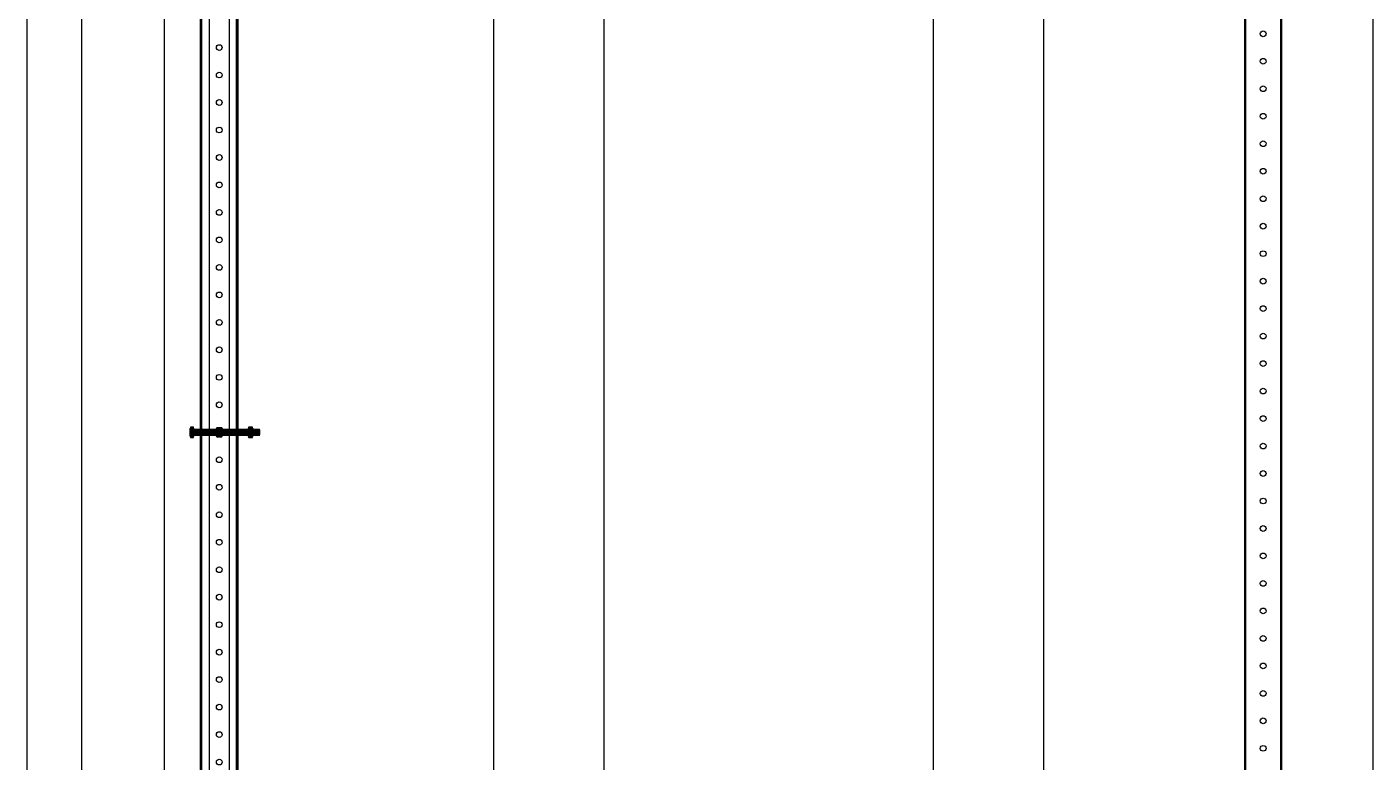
# Model space of a CAD drawing. Header units: millimetres. Extents: x -962357 to -591296, y -223672 to 59420.
# Drawn here: x -755055 to -753830, y -173644 to -172975 of the extents above; entities that cross this region are included whole.
import ezdxf

# ---------------------------------------------------------------- set-up
doc = ezdxf.new("R2010")
doc.units = ezdxf.units.MM
for name, color, linetype in [('000 - H A T C H', 8, 'Continuous'), ('000 - WIPEOUT', 250, 'Continuous'), ('001 - ASCESSORIES', 251, 'Continuous'), ('A04_TUBE SERIES', 2, 'Continuous'), ('A11_ALU.SOLID SHEET', 2, 'Continuous')]:
    doc.layers.add(name, color=color, linetype=linetype)
pattern_1 = [(110, (-0.5, 0), (-0.939693, -0.34202), []), (110, (-0.2012, 0.6409), (-0.939693, -0.34202), [1.25, -0.25, 0, -0.25])]

# ---------------------------------------------------------------- blocks, each defined once
blk = doc.blocks.new('*U4833')
blk.add_attdef('EXTR.OVL-LENGTH_', (-25, -59.1), '', height=5)
blk.add_wipeout([(-25, 25), (25, -25), (25, 2475), (-25, 2425)]).dxf.layer = '000 - WIPEOUT'
at = {"layer": 'A04_TUBE SERIES', "color": 0}
blk.add_lwpolyline([(-25, 25), (25, -25), (25, 2475), (-25, 2425)], close=True, dxfattribs=at)
blk = doc.blocks.new('*U4839')
at = {"layer": 'A04_TUBE SERIES', "color": 0, "linetype": 'ByBlock'}
blk.add_blockref('*U4833', (6873.5, 25), dxfattribs=at)
blk = doc.blocks.new('*U4853')
at = {"color": 3}
for points in [[(-875, 550), (875, 550), (875, 250), (-875, 250)], [(-875, 150), (875, 150), (875, -150), (-875, -150)], [(-875, -250), (875, -250), (875, -550), (-875, -550)]]:
    blk.add_wipeout(points, dxfattribs=at).dxf.layer = '000 - WIPEOUT'
at = {"layer": 'A11_ALU.SOLID SHEET', "color": 0, "linetype": 'ByBlock'}
for points in [[(-875, 250), (875, 250), (875, 550), (-875, 550)], [(-875, -150), (875, -150), (875, 150), (-875, 150)], [(-875, -550), (875, -550), (875, -250), (-875, -250)]]:
    blk.add_lwpolyline(points, close=True, dxfattribs=at)
blk = doc.blocks.new('*U4937')
at = {"layer": '001 - ASCESSORIES'}
blk.add_lwpolyline([(3687.5, 17), (1500, 17), (1500, -17), (3687.5, -17)], close=True, dxfattribs=at)
at = {"layer": '001 - ASCESSORIES', "color": 0}
blk.add_lwpolyline([(3687.5, 16.2), (1500, 16.2), (1500, -16.2), (3687.5, -16.2)], close=True, dxfattribs=at)
at = {"layer": '001 - ASCESSORIES'}
for centre in [(1550, 0), (1575, 0), (1600, 0), (1625, 0), (1650, 0), (1675, 0), (1700, 0), (1725, 0), (1750, 0), (1775, 0), (1800, 0), (1825, 0), (1850, 0), (1875, 0), (1900, 0), (1925, 0), (1950, 0), (1975, 0), (2000, 0), (2025, 0), (2050, 0), (2075, 0), (2100, 0), (2125, 0), (2150, 0), (2175, 0), (2200, 0)]:
    blk.add_circle(centre, 2.6, dxfattribs=at)
blk = doc.blocks.new('*U4939')
at = {"color": 6}
blk.add_wipeout([(1250, -17), (-1250, -17), (-1250, 17), (1250, 17)], dxfattribs=at).dxf.layer = '000 - WIPEOUT'
at = {"layer": '001 - ASCESSORIES', "color": 0, "linetype": 'ByBlock'}
for p, q in [((1250, 15.8), (-1250, 15.8)), ((1250, -15.8), (-1250, -15.8))]:
    blk.add_line(p, q, dxfattribs=at)
at = {"layer": '001 - ASCESSORIES', "color": 1}
blk.add_lwpolyline([(1250, 17), (1250, -17), (-1250, -17), (-1250, 17)], close=True, dxfattribs=at)
at = {"layer": '001 - ASCESSORIES', "color": 0, "linetype": 'ByBlock'}
for points in [[(-1250, 17), (-1250, 9), (1250, 9), (1250, 17)], [(-1250, -9), (-1250, -17), (1250, -17), (1250, -9)]]:
    blk.add_lwpolyline(points, close=True, dxfattribs=at)
at = {"layer": '001 - ASCESSORIES', "color": 1, "linetype": 'Continuous'}
for centre in [(-350, 0), (-325, 0), (-300, 0), (-275, 0), (-250, 0), (-225, 0), (-200, 0), (-175, 0), (-150, 0), (-125, 0), (-100, 0), (-75, 0), (-50, 0), (-25, 0), (0, 0), (25, 0), (50, 0), (75, 0), (100, 0), (125, 0), (150, 0), (175, 0), (200, 0), (225, 0), (250, 0), (275, 0), (300, 0)]:
    blk.add_circle(centre, 2.6, dxfattribs=at)
blk = doc.blocks.new('*U4663')
at = {"layer": '001 - ASCESSORIES', "color": 0}
blk.add_lwpolyline([(4.6, 0), (2.3, 4), (-2.3, 4), (-4.6, 0), (-2.3, -4), (2.3, -4)], close=True, dxfattribs=at)
at = {"layer": '001 - ASCESSORIES', "color": 8}
blk.add_circle((0, 0), 3.85, dxfattribs=at)
at = {"layer": '001 - ASCESSORIES', "color": 0}
blk.add_circle((0, 0), 2.6, dxfattribs=at)
blk = doc.blocks.new('*U4664')
at = {"layer": '000 - H A T C H'}
h = blk.add_hatch(color=250, dxfattribs=at)
h.dxf.hatch_style = 1
h.paths.add_polyline_path([(4, -2.3), (4, 2.3), (0, 4.6), (-4, 2.3), (-4, -2.3), (0, -4.6)])
h.paths.add_polyline_path([(0, -2.6, -1), (0, 2.6, -1)], flags=16)
at = {"layer": '001 - ASCESSORIES', "color": 0, "rotation": 270}
blk.add_blockref('*U4663', (0, 0), dxfattribs=at)
blk = doc.blocks.new('*U4682')
at = {"color": 1}
for p, q in [((-3.5, 3.5), (3.5, 3.5)), ((-3.5, 0), (3.5, 0))]:
    blk.add_line(p, q, dxfattribs=at)
at = {"color": 0}
for points in [[(-2.3, 3.2, 0.249855), (-4.6, 3.2), (-4.6, 0.3, 0.249855), (-2.3, 0.3)], [(2.3, 3.2, 0.062432), (0, 3.5, 0.062432), (-2.3, 3.2), (-2.3, 0.3, 0.061701), (0, 0, 0.061701), (2.3, 0.3)], [(4.6, 3.2, 0.249855), (2.3, 3.2), (2.3, 0.3, 0.249855), (4.6, 0.3)]]:
    blk.add_lwpolyline(points, format="xyb", close=True, dxfattribs=at)
blk = doc.blocks.new('*U4696')
at = {"layer": '000 - H A T C H'}
h = blk.add_hatch(dxfattribs=at)
h.set_pattern_fill('ANSI35', color=8, scale=4, angle=65)
h.set_pattern_definition(pattern_1)
h.paths.add_polyline_path([(0, -2.5), (59.5, -2.5), (59.5, 2.5), (0, 2.5)])
at = {"color": 8}
blk.add_line((59.5, -2.5), (59.5, 2.5), dxfattribs=at)
at = {"color": 1}
blk.add_lwpolyline([(59.5, 2.5), (0, 2.5), (0, -2.5), (59.5, -2.5), (60, -2), (60, 2)], close=True, dxfattribs=at)
blk = doc.blocks.new('*U4748')
at = {"layer": '000 - H A T C H'}
h = blk.add_hatch(color=250, dxfattribs=at)
h.dxf.hatch_style = 1
edge = h.paths.add_edge_path()
edge.add_line((-0.3, -4.6), (-3.2, -4.6))
edge.add_arc((-1, -3.5), 2.45, 180, 208.0569, ccw=False)
edge.add_line((-3.5, -3.5), (-3.5, 0))
edge.add_arc((5.9, 0), 9.36, 179.9761, 180.0239, ccw=False)
edge.add_line((-3.5, 0), (-3.5, 0))
edge.add_arc((5.9, 0), 9.36, 179.9761, 180.0239, ccw=False)
edge.add_line((-3.5, 0), (-3.5, 3.5))
edge.add_arc((-1, 3.5), 2.45, 151.9431, 180, ccw=False)
edge.add_line((-3.2, 4.6), (-0.3, 4.6))
edge.add_arc((-2.5, 3.5), 2.45, 360, 388.0569, ccw=False)
edge.add_line((0, 3.5), (0, -3.5))
edge.add_arc((-2.5, -3.5), 2.45, 331.9431, 360, ccw=False)
blk.add_blockref('*U4696', (0, 0))
at = {"layer": '001 - ASCESSORIES', "rotation": 90}
blk.add_blockref('*U4682', (0, 0), dxfattribs=at)
blk = doc.blocks.new('*U4662')
at = {"color": 1}
for p, q in [((-3.5, 4.5), (3.5, 4.5)), ((-3.5, 0), (3.5, 0))]:
    blk.add_line(p, q, dxfattribs=at)
at = {"color": 0}
for points in [[(-2.3, 4.2, 0.249893), (-4.6, 4.2), (-4.6, 0.3, 0.249893), (-2.3, 0.3)], [(2.3, 4.2, 0.062422), (0, 4.5, 0.062422), (-2.3, 4.2), (-2.3, 0.3, 0.061692), (0, 0, 0.061692), (2.3, 0.3)], [(4.6, 4.2, 0.249893), (2.3, 4.2), (2.3, 0.3, 0.249893), (4.6, 0.3)]]:
    blk.add_lwpolyline(points, format="xyb", close=True, dxfattribs=at)
blk = doc.blocks.new('*U4707')
at = {"layer": '000 - H A T C H'}
h = blk.add_hatch(color=250, dxfattribs=at)
h.dxf.hatch_style = 1
edge = h.paths.add_edge_path()
edge.add_line((0.3, 4.6), (4.2, 4.6))
edge.add_arc((2, 3.5), 2.45, 0, 28.0609, ccw=False)
edge.add_line((4.5, 3.5), (4.5, 0))
edge.add_arc((-4.9, 0), 9.36, -0.0239, 0.0239, ccw=False)
edge.add_line((4.5, 0), (4.5, 0))
edge.add_arc((-4.9, 0), 9.36, -0.0239, 0.0239, ccw=False)
edge.add_line((4.5, 0), (4.5, -3.5))
edge.add_arc((2, -3.5), 2.45, -28.0609, 0, ccw=False)
edge.add_line((4.2, -4.6), (0.3, -4.6))
edge.add_arc((2.5, -3.5), 2.45, 180, 208.0609, ccw=False)
edge.add_line((0, -3.5), (0, 3.5))
edge.add_arc((2.5, 3.5), 2.45, 151.9391, 180, ccw=False)
at = {"layer": '001 - ASCESSORIES', "color": 0, "rotation": 270}
blk.add_blockref('*U4662', (0, 0), dxfattribs=at)
blk = doc.blocks.new('*U4821')
at = {"layer": '001 - ASCESSORIES'}
blk.add_blockref('*U4748', (-23, 0), dxfattribs=at)
at = {"layer": '001 - ASCESSORIES', "color": 2}
for rotation in [90, 90, 270, 270]:
    blk.add_blockref('*U4664', (0, 0), dxfattribs=dict(at, rotation=rotation))
at = {"layer": '001 - ASCESSORIES', "color": 1}
blk.add_blockref('*U4707', (26.2, 0), dxfattribs=at)
blk = doc.blocks.new('*U4956')
at = {"layer": 'A11_ALU.SOLID SHEET'}
blk.add_blockref('*U4839', (-17223.5, 1180.5), dxfattribs=at)
at = {"layer": 'A11_ALU.SOLID SHEET', "color": 0, "linetype": 'ByBlock', "rotation": 90}
blk.add_blockref('*U4853', (-9700, 2430.5), dxfattribs=at)
at = {"layer": '001 - ASCESSORIES', "linetype": 'ByBlock', "rotation": 270}
for name, p in [('*U4937', (-9250, 4343)), ('*U4939', (-10200, 2430.5))]:
    blk.add_blockref(name, p, dxfattribs=at)
at = {"layer": '001 - ASCESSORIES', "linetype": 'ByBlock'}
blk.add_blockref('*U4821', (-10200, 2430.5), dxfattribs=at)
blk = doc.blocks.new('*U696')
at = {"color": 3}
for points in [[(-875, 550), (875, 550), (875, 250), (-875, 250)], [(-875, 150), (875, 150), (875, -150), (-875, -150)], [(-875, -250), (875, -250), (875, -550), (-875, -550)]]:
    blk.add_wipeout(points, dxfattribs=at).dxf.layer = '000 - WIPEOUT'
at = {"layer": 'A11_ALU.SOLID SHEET', "color": 0, "linetype": 'ByBlock'}
for points in [[(-875, 250), (875, 250), (875, 550), (-875, 550)], [(-875, -150), (875, -150), (875, 150), (-875, 150)], [(-875, -550), (875, -550), (875, -250), (-875, -250)]]:
    blk.add_lwpolyline(points, close=True, dxfattribs=at)
blk = doc.blocks.new('*U657')
at = {"layer": '001 - ASCESSORIES'}
blk.add_lwpolyline([(3687.5, 17), (1500, 17), (1500, -17), (3687.5, -17)], close=True, dxfattribs=at)
at = {"layer": '001 - ASCESSORIES', "color": 0}
blk.add_lwpolyline([(3687.5, 16.2), (1500, 16.2), (1500, -16.2), (3687.5, -16.2)], close=True, dxfattribs=at)
at = {"layer": '001 - ASCESSORIES'}
for centre in [(1550, 0), (1575, 0), (1600, 0), (1625, 0), (1650, 0), (1675, 0), (1700, 0), (1725, 0), (1750, 0), (1775, 0), (1800, 0), (1825, 0), (1850, 0), (1875, 0), (1900, 0), (1925, 0), (1950, 0), (1975, 0), (2000, 0), (2025, 0), (2050, 0), (2075, 0), (2100, 0), (2125, 0), (2150, 0), (2175, 0), (2200, 0)]:
    blk.add_circle(centre, 2.6, dxfattribs=at)
blk = doc.blocks.new('*U551')
at = {"color": 6}
blk.add_wipeout([(1250, -17), (-1250, -17), (-1250, 17), (1250, 17)], dxfattribs=at).dxf.layer = '000 - WIPEOUT'
at = {"layer": '001 - ASCESSORIES', "color": 0, "linetype": 'ByBlock'}
for p, q in [((1250, 15.8), (-1250, 15.8)), ((1250, -15.8), (-1250, -15.8))]:
    blk.add_line(p, q, dxfattribs=at)
at = {"layer": '001 - ASCESSORIES', "color": 1}
blk.add_lwpolyline([(1250, 17), (1250, -17), (-1250, -17), (-1250, 17)], close=True, dxfattribs=at)
at = {"layer": '001 - ASCESSORIES', "color": 0, "linetype": 'ByBlock'}
for points in [[(-1250, 17), (-1250, 9), (1250, 9), (1250, 17)], [(-1250, -9), (-1250, -17), (1250, -17), (1250, -9)]]:
    blk.add_lwpolyline(points, close=True, dxfattribs=at)
at = {"layer": '001 - ASCESSORIES', "color": 1, "linetype": 'Continuous'}
for centre in [(-350, 0), (-325, 0), (-300, 0), (-275, 0), (-250, 0), (-225, 0), (-200, 0), (-175, 0), (-150, 0), (-125, 0), (-100, 0), (-75, 0), (-50, 0), (-25, 0), (0, 0), (25, 0), (50, 0), (75, 0), (100, 0), (125, 0), (150, 0), (175, 0), (200, 0), (225, 0), (250, 0), (275, 0), (300, 0)]:
    blk.add_circle(centre, 2.6, dxfattribs=at)
blk = doc.blocks.new('*U350')
at = {"layer": '001 - ASCESSORIES', "color": 0}
blk.add_lwpolyline([(4.6, 0), (2.3, 4), (-2.3, 4), (-4.6, 0), (-2.3, -4), (2.3, -4)], close=True, dxfattribs=at)
at = {"layer": '001 - ASCESSORIES', "color": 8}
blk.add_circle((0, 0), 3.85, dxfattribs=at)
at = {"layer": '001 - ASCESSORIES', "color": 0}
blk.add_circle((0, 0), 2.6, dxfattribs=at)
blk = doc.blocks.new('*U671')
at = {"layer": '000 - H A T C H'}
h = blk.add_hatch(color=250, dxfattribs=at)
h.dxf.hatch_style = 1
h.paths.add_polyline_path([(4, -2.3), (4, 2.3), (0, 4.6), (-4, 2.3), (-4, -2.3), (0, -4.6)])
h.paths.add_polyline_path([(0, -2.6, -1), (0, 2.6, -1)], flags=16)
at = {"layer": '001 - ASCESSORIES', "color": 0, "rotation": 270}
blk.add_blockref('*U350', (0, 0), dxfattribs=at)
blk = doc.blocks.new('*U351')
at = {"color": 1}
for p, q in [((-3.5, 3.5), (3.5, 3.5)), ((-3.5, 0), (3.5, 0))]:
    blk.add_line(p, q, dxfattribs=at)
at = {"color": 0}
for points in [[(-2.3, 3.2, 0.249855), (-4.6, 3.2), (-4.6, 0.3, 0.249855), (-2.3, 0.3)], [(2.3, 3.2, 0.062432), (0, 3.5, 0.062432), (-2.3, 3.2), (-2.3, 0.3, 0.061701), (0, 0, 0.061701), (2.3, 0.3)], [(4.6, 3.2, 0.249855), (2.3, 3.2), (2.3, 0.3, 0.249855), (4.6, 0.3)]]:
    blk.add_lwpolyline(points, format="xyb", close=True, dxfattribs=at)
blk = doc.blocks.new('*U365')
at = {"layer": '000 - H A T C H'}
h = blk.add_hatch(dxfattribs=at)
h.set_pattern_fill('ANSI35', color=8, scale=4, angle=65)
h.set_pattern_definition(pattern_1)
h.paths.add_polyline_path([(0, -2.5), (59.5, -2.5), (59.5, 2.5), (0, 2.5)])
at = {"color": 8}
blk.add_line((59.5, -2.5), (59.5, 2.5), dxfattribs=at)
at = {"color": 1}
blk.add_lwpolyline([(59.5, 2.5), (0, 2.5), (0, -2.5), (59.5, -2.5), (60, -2), (60, 2)], close=True, dxfattribs=at)
blk = doc.blocks.new('*U583')
at = {"layer": '000 - H A T C H'}
h = blk.add_hatch(color=250, dxfattribs=at)
h.dxf.hatch_style = 1
edge = h.paths.add_edge_path()
edge.add_line((-0.3, -4.6), (-3.2, -4.6))
edge.add_arc((-1, -3.5), 2.45, 180, 208.0569, ccw=False)
edge.add_line((-3.5, -3.5), (-3.5, 0))
edge.add_arc((5.9, 0), 9.36, 179.9761, 180.0239, ccw=False)
edge.add_line((-3.5, 0), (-3.5, 0))
edge.add_arc((5.9, 0), 9.36, 179.9761, 180.0239, ccw=False)
edge.add_line((-3.5, 0), (-3.5, 3.5))
edge.add_arc((-1, 3.5), 2.45, 151.9431, 180, ccw=False)
edge.add_line((-3.2, 4.6), (-0.3, 4.6))
edge.add_arc((-2.5, 3.5), 2.45, 360, 388.0569, ccw=False)
edge.add_line((0, 3.5), (0, -3.5))
edge.add_arc((-2.5, -3.5), 2.45, 331.9431, 360, ccw=False)
blk.add_blockref('*U365', (0, 0))
at = {"layer": '001 - ASCESSORIES', "rotation": 90}
blk.add_blockref('*U351', (0, 0), dxfattribs=at)
blk = doc.blocks.new('*U349')
at = {"color": 1}
for p, q in [((-3.5, 4.5), (3.5, 4.5)), ((-3.5, 0), (3.5, 0))]:
    blk.add_line(p, q, dxfattribs=at)
at = {"color": 0}
for points in [[(-2.3, 4.2, 0.249893), (-4.6, 4.2), (-4.6, 0.3, 0.249893), (-2.3, 0.3)], [(2.3, 4.2, 0.062422), (0, 4.5, 0.062422), (-2.3, 4.2), (-2.3, 0.3, 0.061692), (0, 0, 0.061692), (2.3, 0.3)], [(4.6, 4.2, 0.249893), (2.3, 4.2), (2.3, 0.3, 0.249893), (4.6, 0.3)]]:
    blk.add_lwpolyline(points, format="xyb", close=True, dxfattribs=at)
blk = doc.blocks.new('*U667')
at = {"layer": '000 - H A T C H'}
h = blk.add_hatch(color=250, dxfattribs=at)
h.dxf.hatch_style = 1
edge = h.paths.add_edge_path()
edge.add_line((0.3, 4.6), (4.2, 4.6))
edge.add_arc((2, 3.5), 2.45, 0, 28.0609, ccw=False)
edge.add_line((4.5, 3.5), (4.5, 0))
edge.add_arc((-4.9, 0), 9.36, -0.0239, 0.0239, ccw=False)
edge.add_line((4.5, 0), (4.5, 0))
edge.add_arc((-4.9, 0), 9.36, -0.0239, 0.0239, ccw=False)
edge.add_line((4.5, 0), (4.5, -3.5))
edge.add_arc((2, -3.5), 2.45, -28.0609, 0, ccw=False)
edge.add_line((4.2, -4.6), (0.3, -4.6))
edge.add_arc((2.5, -3.5), 2.45, 180, 208.0609, ccw=False)
edge.add_line((0, -3.5), (0, 3.5))
edge.add_arc((2.5, 3.5), 2.45, 151.9391, 180, ccw=False)
at = {"layer": '001 - ASCESSORIES', "color": 0, "rotation": 270}
blk.add_blockref('*U349', (0, 0), dxfattribs=at)
blk = doc.blocks.new('*U686')
at = {"layer": '001 - ASCESSORIES'}
blk.add_blockref('*U583', (-23, 0), dxfattribs=at)
at = {"layer": '001 - ASCESSORIES', "color": 2}
for rotation in [90, 90, 270, 270]:
    blk.add_blockref('*U671', (0, 0), dxfattribs=dict(at, rotation=rotation))
at = {"layer": '001 - ASCESSORIES', "color": 1}
blk.add_blockref('*U667', (26.2, 0), dxfattribs=at)
blk = doc.blocks.new('*U460')
blk.add_attdef('EXTR.OVL-LENGTH_', (-25, -59.1), '', height=5)
blk.add_wipeout([(-25, 25), (25, -25), (25, 2475), (-25, 2425)]).dxf.layer = '000 - WIPEOUT'
at = {"layer": 'A04_TUBE SERIES', "color": 0}
blk.add_lwpolyline([(-25, 25), (25, -25), (25, 2475), (-25, 2425)], close=True, dxfattribs=at)
blk = doc.blocks.new('*U691')
at = {"layer": 'A04_TUBE SERIES', "color": 0, "linetype": 'ByBlock'}
blk.add_blockref('*U460', (6873.5, 25), dxfattribs=at)

msp = doc.modelspace()

# ---------------------------------------------------------------- block references
msp.add_blockref('*U4956', (-744680, -175774.4))

# ---------------------------------------------------------------- next in the draw order: block references
at = {"layer": 'A11_ALU.SOLID SHEET'}
msp.add_blockref('*U691', (-761903.5, -174593.9), dxfattribs=at)
at = {"layer": 'A11_ALU.SOLID SHEET', "color": 0, "linetype": 'ByBlock', "rotation": 90}
msp.add_blockref('*U696', (-754380, -173343.9), dxfattribs=at)

# ---------------------------------------------------------------- next in the draw order: block references
at = {"layer": '001 - ASCESSORIES', "linetype": 'ByBlock', "rotation": 270}
for name, p in [('*U657', (-753930, -171431.4)), ('*U551', (-754880, -173343.9))]:
    msp.add_blockref(name, p, dxfattribs=at)

# ---------------------------------------------------------------- next in the draw order: block references
at = {"layer": '001 - ASCESSORIES', "linetype": 'ByBlock'}
msp.add_blockref('*U686', (-754880, -173343.9), dxfattribs=at)

doc.saveas('drawing.dxf')
